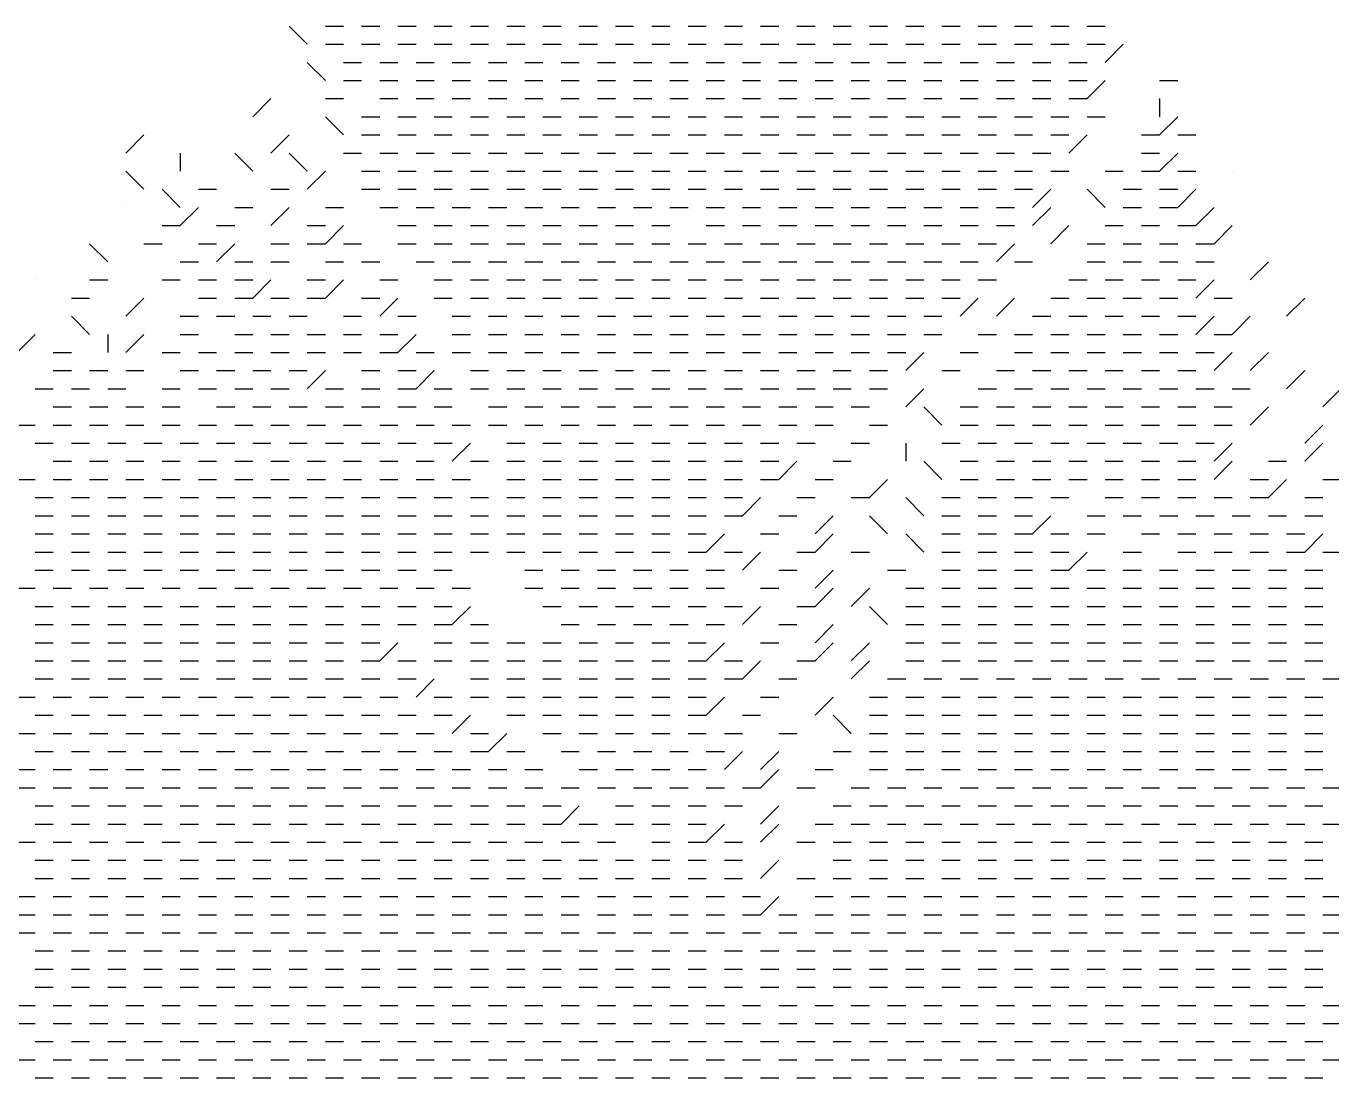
# Model space of a CAD drawing. Header units: metres. Extents: x 66 to 1116, y 3 to 705.
# Drawn here: x 286.5 to 502.5, y 180 to 354 of the extents above; entities that cross this region are included whole.
import ezdxf

# ---------------------------------------------------------------- set-up
doc = ezdxf.new("R2010")
doc.units = ezdxf.units.M

msp = doc.modelspace()

# ---------------------------------------------------------------- linework, layer by layer
at = {"color": 7}
for p, q in [((330, 354), (333, 351)), ((336, 354), (339, 354)), ((342, 354), (345, 354)), ((348, 354), (351, 354)), ((354, 354), (357, 354)), ((360, 354), (363, 354)), ((366, 354), (369, 354)), ((372, 354), (375, 354)), ((378, 354), (381, 354)), ((384, 354), (387, 354)), ((390, 354), (393, 354)), ((396, 354), (399, 354)), ((402, 354), (405, 354)), ((408, 354), (411, 354)), ((414, 354), (417, 354)), ((420, 354), (423, 354)), ((426, 354), (429, 354)), ((432, 354), (435, 354)), ((438, 354), (441, 354)), ((444, 354), (447, 354)), ((450, 354), (453, 354)), ((456, 354), (459, 354)), ((462, 354), (465, 354)), ((336, 351), (339, 351)), ((342, 351), (345, 351)), ((348, 351), (351, 351)), ((354, 351), (357, 351)), ((360, 351), (363, 351)), ((366, 351), (369, 351)), ((372, 351), (375, 351)), ((378, 351), (381, 351)), ((384, 351), (387, 351)), ((390, 351), (393, 351)), ((396, 351), (399, 351)), ((402, 351), (405, 351)), ((408, 351), (411, 351)), ((414, 351), (417, 351)), ((420, 351), (423, 351)), ((426, 351), (429, 351)), ((432, 351), (435, 351)), ((438, 351), (441, 351)), ((444, 351), (447, 351)), ((450, 351), (453, 351)), ((456, 351), (459, 351)), ((462, 351), (465, 351)), ((468, 351), (465, 348)), ((333, 348), (336, 345)), ((339, 348), (342, 348)), ((345, 348), (348, 348)), ((351, 348), (354, 348)), ((357, 348), (360, 348)), ((363, 348), (366, 348)), ((369, 348), (372, 348)), ((375, 348), (378, 348)), ((381, 348), (384, 348)), ((387, 348), (390, 348)), ((393, 348), (396, 348)), ((399, 348), (402, 348)), ((405, 348), (408, 348)), ((411, 348), (414, 348)), ((417, 348), (420, 348)), ((423, 348), (426, 348)), ((429, 348), (432, 348)), ((435, 348), (438, 348)), ((441, 348), (444, 348)), ((447, 348), (450, 348)), ((453, 348), (456, 348)), ((459, 348), (462, 348)), ((339, 345), (342, 345)), ((345, 345), (348, 345)), ((351, 345), (354, 345)), ((357, 345), (360, 345)), ((363, 345), (366, 345)), ((369, 345), (372, 345)), ((375, 345), (378, 345)), ((381, 345), (384, 345)), ((387, 345), (390, 345)), ((393, 345), (396, 345)), ((399, 345), (402, 345)), ((405, 345), (408, 345)), ((411, 345), (414, 345)), ((417, 345), (420, 345)), ((423, 345), (426, 345)), ((429, 345), (432, 345)), ((435, 345), (438, 345)), ((441, 345), (444, 345)), ((447, 345), (450, 345)), ((453, 345), (456, 345)), ((459, 345), (462, 345)), ((465, 345), (462, 342)), ((474, 345), (477, 345)), ((327, 342), (324, 339)), ((336, 342), (339, 342)), ((345, 342), (348, 342)), ((351, 342), (354, 342)), ((357, 342), (360, 342)), ((363, 342), (366, 342)), ((369, 342), (372, 342)), ((375, 342), (378, 342)), ((381, 342), (384, 342)), ((387, 342), (390, 342)), ((393, 342), (396, 342)), ((399, 342), (402, 342)), ((405, 342), (408, 342)), ((411, 342), (414, 342)), ((417, 342), (420, 342)), ((423, 342), (426, 342)), ((429, 342), (432, 342)), ((435, 342), (438, 342)), ((441, 342), (444, 342)), ((447, 342), (450, 342)), ((453, 342), (456, 342)), ((459, 342), (462, 342)), ((474, 342), (474, 339)), ((336, 339), (339, 336)), ((342, 339), (345, 339)), ((348, 339), (351, 339)), ((354, 339), (357, 339)), ((360, 339), (363, 339)), ((366, 339), (369, 339)), ((372, 339), (375, 339)), ((378, 339), (381, 339)), ((384, 339), (387, 339)), ((390, 339), (393, 339)), ((396, 339), (399, 339)), ((402, 339), (405, 339)), ((408, 339), (411, 339)), ((414, 339), (417, 339)), ((420, 339), (423, 339)), ((426, 339), (429, 339)), ((432, 339), (435, 339)), ((438, 339), (441, 339)), ((444, 339), (447, 339)), ((450, 339), (453, 339)), ((456, 339), (459, 339)), ((462, 339), (465, 339)), ((477, 339), (474, 336)), ((306, 336), (303, 333)), ((330, 336), (327, 333)), ((342, 336), (345, 336)), ((348, 336), (351, 336)), ((354, 336), (357, 336)), ((360, 336), (363, 336)), ((366, 336), (369, 336)), ((372, 336), (375, 336)), ((378, 336), (381, 336)), ((384, 336), (387, 336)), ((390, 336), (393, 336)), ((396, 336), (399, 336)), ((402, 336), (405, 336)), ((408, 336), (411, 336)), ((414, 336), (417, 336)), ((420, 336), (423, 336)), ((426, 336), (429, 336)), ((432, 336), (435, 336)), ((438, 336), (441, 336)), ((444, 336), (447, 336)), ((450, 336), (453, 336)), ((456, 336), (459, 336)), ((462, 336), (459, 333)), ((471, 336), (474, 336)), ((477, 336), (480, 336)), ((312, 333), (312, 330)), ((321, 333), (324, 330)), ((330, 333), (333, 330)), ((339, 333), (342, 333)), ((345, 333), (348, 333)), ((351, 333), (354, 333)), ((357, 333), (360, 333)), ((363, 333), (366, 333)), ((369, 333), (372, 333)), ((375, 333), (378, 333)), ((381, 333), (384, 333)), ((387, 333), (390, 333)), ((393, 333), (396, 333)), ((399, 333), (402, 333)), ((405, 333), (408, 333)), ((411, 333), (414, 333)), ((417, 333), (420, 333)), ((423, 333), (426, 333)), ((429, 333), (432, 333)), ((435, 333), (438, 333)), ((441, 333), (444, 333)), ((447, 333), (450, 333)), ((453, 333), (456, 333)), ((471, 333), (474, 333)), ((477, 333), (474, 330)), ((303, 330), (306, 327)), ((336, 330), (333, 327)), ((342, 330), (345, 330)), ((348, 330), (351, 330)), ((354, 330), (357, 330)), ((360, 330), (363, 330)), ((366, 330), (369, 330)), ((372, 330), (375, 330)), ((378, 330), (381, 330)), ((384, 330), (387, 330)), ((390, 330), (393, 330)), ((396, 330), (399, 330)), ((402, 330), (405, 330)), ((408, 330), (411, 330)), ((414, 330), (417, 330)), ((420, 330), (423, 330)), ((426, 330), (429, 330)), ((432, 330), (435, 330)), ((438, 330), (441, 330)), ((444, 330), (447, 330)), ((450, 330), (453, 330)), ((456, 330), (459, 330)), ((465, 330), (468, 330)), ((471, 330), (474, 330)), ((477, 330), (480, 330)), ((486, 330), (486, 330)), ((309, 327), (312, 324)), ((315, 327), (318, 327)), ((327, 327), (330, 327)), ((342, 327), (345, 327)), ((348, 327), (351, 327)), ((354, 327), (357, 327)), ((360, 327), (363, 327)), ((366, 327), (369, 327)), ((372, 327), (375, 327)), ((378, 327), (381, 327)), ((384, 327), (387, 327)), ((390, 327), (393, 327)), ((396, 327), (399, 327)), ((402, 327), (405, 327)), ((408, 327), (411, 327)), ((414, 327), (417, 327)), ((420, 327), (423, 327)), ((426, 327), (429, 327)), ((432, 327), (435, 327)), ((438, 327), (441, 327)), ((444, 327), (447, 327)), ((450, 327), (453, 327)), ((456, 327), (453, 324)), ((462, 327), (465, 324)), ((468, 327), (471, 327)), ((474, 327), (477, 327)), ((480, 327), (477, 324)), ((303, 324), (303, 324)), ((315, 324), (312, 321)), ((321, 324), (324, 324)), ((330, 324), (327, 321)), ((336, 324), (339, 324)), ((345, 324), (348, 324)), ((351, 324), (354, 324)), ((357, 324), (360, 324)), ((363, 324), (366, 324)), ((369, 324), (372, 324)), ((375, 324), (378, 324)), ((381, 324), (384, 324)), ((387, 324), (390, 324)), ((393, 324), (396, 324)), ((399, 324), (402, 324)), ((405, 324), (408, 324)), ((411, 324), (414, 324)), ((417, 324), (420, 324)), ((423, 324), (426, 324)), ((429, 324), (432, 324)), ((435, 324), (438, 324)), ((441, 324), (444, 324)), ((447, 324), (450, 324)), ((456, 324), (453, 321)), ((468, 324), (471, 324)), ((474, 324), (477, 324)), ((483, 324), (480, 321)), ((309, 321), (312, 321)), ((318, 321), (321, 321)), ((333, 321), (336, 321)), ((339, 321), (336, 318)), ((348, 321), (351, 321)), ((354, 321), (357, 321)), ((360, 321), (363, 321)), ((366, 321), (369, 321)), ((372, 321), (375, 321)), ((378, 321), (381, 321)), ((384, 321), (387, 321)), ((390, 321), (393, 321)), ((399, 321), (402, 321)), ((405, 321), (408, 321)), ((411, 321), (414, 321)), ((417, 321), (420, 321)), ((423, 321), (426, 321)), ((429, 321), (432, 321)), ((435, 321), (438, 321)), ((441, 321), (444, 321)), ((447, 321), (450, 321)), ((459, 321), (456, 318)), ((465, 321), (468, 321)), ((471, 321), (474, 321)), ((477, 321), (480, 321)), ((486, 321), (483, 318)), ((297, 318), (300, 315)), ((306, 318), (309, 318)), ((315, 318), (318, 318)), ((321, 318), (318, 315)), ((327, 318), (330, 318)), ((333, 318), (336, 318)), ((339, 318), (342, 318)), ((348, 318), (351, 318)), ((354, 318), (357, 318)), ((360, 318), (363, 318)), ((366, 318), (369, 318)), ((372, 318), (375, 318)), ((378, 318), (381, 318)), ((384, 318), (387, 318)), ((390, 318), (393, 318)), ((396, 318), (399, 318)), ((402, 318), (405, 318)), ((408, 318), (411, 318)), ((414, 318), (417, 318)), ((420, 318), (423, 318)), ((426, 318), (429, 318)), ((432, 318), (435, 318)), ((438, 318), (441, 318)), ((444, 318), (447, 318)), ((450, 318), (447, 315)), ((462, 318), (465, 318)), ((468, 318), (471, 318)), ((474, 318), (477, 318)), ((480, 318), (483, 318)), ((312, 315), (315, 315)), ((321, 315), (324, 315)), ((327, 315), (330, 315)), ((336, 315), (339, 315)), ((342, 315), (345, 315)), ((351, 315), (354, 315)), ((357, 315), (360, 315)), ((363, 315), (366, 315)), ((369, 315), (372, 315)), ((375, 315), (378, 315)), ((381, 315), (384, 315)), ((387, 315), (390, 315)), ((393, 315), (396, 315)), ((399, 315), (402, 315)), ((405, 315), (408, 315)), ((411, 315), (414, 315)), ((417, 315), (420, 315)), ((423, 315), (426, 315)), ((429, 315), (432, 315)), ((435, 315), (438, 315)), ((441, 315), (444, 315)), ((450, 315), (453, 315)), ((462, 315), (465, 315)), ((468, 315), (471, 315)), ((474, 315), (477, 315)), ((480, 315), (483, 315)), ((492, 315), (489, 312)), ((288, 312), (288, 312)), ((297, 312), (300, 312)), ((309, 312), (312, 312)), ((315, 312), (318, 312)), ((321, 312), (324, 312)), ((327, 312), (324, 309)), ((333, 312), (336, 312)), ((339, 312), (336, 309)), ((345, 312), (348, 312)), ((354, 312), (357, 312)), ((360, 312), (363, 312)), ((366, 312), (369, 312)), ((372, 312), (375, 312)), ((378, 312), (381, 312)), ((384, 312), (387, 312)), ((390, 312), (393, 312)), ((396, 312), (399, 312)), ((402, 312), (405, 312)), ((408, 312), (411, 312)), ((414, 312), (417, 312)), ((420, 312), (423, 312)), ((426, 312), (429, 312)), ((432, 312), (435, 312)), ((438, 312), (441, 312)), ((444, 312), (447, 312)), ((459, 312), (462, 312)), ((465, 312), (468, 312)), ((471, 312), (474, 312)), ((477, 312), (480, 312)), ((483, 312), (480, 309)), ((294, 309), (297, 309)), ((306, 309), (303, 306)), ((315, 309), (318, 309)), ((321, 309), (324, 309)), ((327, 309), (330, 309)), ((333, 309), (336, 309)), ((342, 309), (345, 309)), ((348, 309), (345, 306)), ((354, 309), (357, 309)), ((360, 309), (363, 309)), ((366, 309), (369, 309)), ((372, 309), (375, 309)), ((378, 309), (381, 309)), ((384, 309), (387, 309)), ((390, 309), (393, 309)), ((396, 309), (399, 309)), ((402, 309), (405, 309)), ((408, 309), (411, 309)), ((414, 309), (417, 309)), ((420, 309), (423, 309)), ((426, 309), (429, 309)), ((432, 309), (435, 309)), ((438, 309), (441, 309)), ((444, 309), (441, 306)), ((450, 309), (447, 306)), ((456, 309), (459, 309)), ((462, 309), (465, 309)), ((468, 309), (471, 309)), ((474, 309), (477, 309)), ((483, 309), (486, 309)), ((498, 309), (495, 306)), ((294, 306), (297, 303)), ((312, 306), (315, 306)), ((318, 306), (321, 306)), ((324, 306), (327, 306)), ((330, 306), (333, 306)), ((339, 306), (342, 306)), ((348, 306), (351, 306)), ((357, 306), (360, 306)), ((363, 306), (366, 306)), ((369, 306), (372, 306)), ((375, 306), (378, 306)), ((381, 306), (384, 306)), ((387, 306), (390, 306)), ((393, 306), (396, 306)), ((399, 306), (402, 306)), ((405, 306), (408, 306)), ((411, 306), (414, 306)), ((417, 306), (420, 306)), ((423, 306), (426, 306)), ((429, 306), (432, 306)), ((435, 306), (438, 306)), ((453, 306), (456, 306)), ((459, 306), (462, 306)), ((465, 306), (468, 306)), ((471, 306), (474, 306)), ((477, 306), (480, 306)), ((483, 306), (480, 303)), ((489, 306), (486, 303)), ((288, 303), (285, 300)), ((300, 303), (300, 300)), ((306, 303), (303, 300)), ((312, 303), (315, 303)), ((321, 303), (324, 303)), ((327, 303), (330, 303)), ((333, 303), (336, 303)), ((339, 303), (342, 303)), ((345, 303), (348, 303)), ((351, 303), (348, 300)), ((357, 303), (360, 303)), ((363, 303), (366, 303)), ((369, 303), (372, 303)), ((375, 303), (378, 303)), ((381, 303), (384, 303)), ((387, 303), (390, 303)), ((393, 303), (396, 303)), ((399, 303), (402, 303)), ((405, 303), (408, 303)), ((411, 303), (414, 303)), ((417, 303), (420, 303)), ((423, 303), (426, 303)), ((429, 303), (432, 303)), ((435, 303), (438, 303)), ((444, 303), (447, 303)), ((450, 303), (453, 303)), ((456, 303), (459, 303)), ((462, 303), (465, 303)), ((468, 303), (471, 303)), ((474, 303), (477, 303)), ((483, 303), (486, 303)), ((291, 300), (294, 300)), ((309, 300), (312, 300)), ((315, 300), (318, 300)), ((321, 300), (324, 300)), ((327, 300), (330, 300)), ((333, 300), (336, 300)), ((339, 300), (342, 300)), ((345, 300), (348, 300)), ((351, 300), (354, 300)), ((357, 300), (360, 300)), ((363, 300), (366, 300)), ((369, 300), (372, 300)), ((375, 300), (378, 300)), ((381, 300), (384, 300)), ((387, 300), (390, 300)), ((393, 300), (396, 300)), ((399, 300), (402, 300)), ((405, 300), (408, 300)), ((411, 300), (414, 300)), ((417, 300), (420, 300)), ((423, 300), (426, 300)), ((429, 300), (432, 300)), ((435, 300), (432, 297)), ((441, 300), (444, 300)), ((450, 300), (453, 300)), ((456, 300), (459, 300)), ((462, 300), (465, 300)), ((468, 300), (471, 300)), ((474, 300), (477, 300)), ((480, 300), (483, 300)), ((486, 300), (483, 297)), ((492, 300), (489, 297)), ((291, 297), (294, 297)), ((297, 297), (300, 297)), ((303, 297), (306, 297)), ((312, 297), (315, 297)), ((318, 297), (321, 297)), ((324, 297), (327, 297)), ((330, 297), (333, 297)), ((336, 297), (333, 294)), ((342, 297), (345, 297)), ((348, 297), (351, 297)), ((354, 297), (351, 294)), ((360, 297), (363, 297)), ((366, 297), (369, 297)), ((372, 297), (375, 297)), ((378, 297), (381, 297)), ((384, 297), (387, 297)), ((390, 297), (393, 297)), ((396, 297), (399, 297)), ((402, 297), (405, 297)), ((408, 297), (411, 297)), ((414, 297), (417, 297)), ((420, 297), (423, 297)), ((426, 297), (429, 297)), ((438, 297), (441, 297)), ((447, 297), (450, 297)), ((453, 297), (456, 297)), ((459, 297), (462, 297)), ((465, 297), (468, 297)), ((471, 297), (474, 297)), ((477, 297), (480, 297)), ((498, 297), (495, 294)), ((288, 294), (291, 294)), ((294, 294), (297, 294)), ((300, 294), (303, 294)), ((309, 294), (312, 294)), ((315, 294), (318, 294)), ((321, 294), (324, 294)), ((327, 294), (330, 294)), ((336, 294), (339, 294)), ((342, 294), (345, 294)), ((348, 294), (351, 294)), ((354, 294), (357, 294)), ((360, 294), (363, 294)), ((366, 294), (369, 294)), ((372, 294), (375, 294)), ((378, 294), (381, 294)), ((384, 294), (387, 294)), ((390, 294), (393, 294)), ((396, 294), (399, 294)), ((402, 294), (405, 294)), ((408, 294), (411, 294)), ((414, 294), (417, 294)), ((420, 294), (423, 294)), ((426, 294), (429, 294)), ((435, 294), (432, 291)), ((444, 294), (447, 294)), ((450, 294), (453, 294)), ((456, 294), (459, 294)), ((462, 294), (465, 294)), ((468, 294), (471, 294)), ((474, 294), (477, 294)), ((480, 294), (483, 294)), ((486, 294), (489, 294)), ((504, 294), (501, 291)), ((291, 291), (294, 291)), ((297, 291), (300, 291)), ((303, 291), (306, 291)), ((309, 291), (312, 291)), ((318, 291), (321, 291)), ((324, 291), (327, 291)), ((330, 291), (333, 291)), ((336, 291), (339, 291)), ((342, 291), (345, 291)), ((348, 291), (351, 291)), ((354, 291), (357, 291)), ((363, 291), (366, 291)), ((369, 291), (372, 291)), ((375, 291), (378, 291)), ((381, 291), (384, 291)), ((387, 291), (390, 291)), ((393, 291), (396, 291)), ((399, 291), (402, 291)), ((405, 291), (408, 291)), ((411, 291), (414, 291)), ((417, 291), (420, 291)), ((423, 291), (426, 291)), ((435, 291), (438, 288)), ((441, 291), (444, 291)), ((447, 291), (450, 291)), ((453, 291), (456, 291)), ((459, 291), (462, 291)), ((465, 291), (468, 291)), ((471, 291), (474, 291)), ((477, 291), (480, 291)), ((483, 291), (486, 291)), ((492, 291), (489, 288)), ((285, 288), (288, 288)), ((291, 288), (294, 288)), ((297, 288), (300, 288)), ((303, 288), (306, 288)), ((309, 288), (312, 288)), ((315, 288), (318, 288)), ((321, 288), (324, 288)), ((327, 288), (330, 288)), ((333, 288), (336, 288)), ((339, 288), (342, 288)), ((345, 288), (348, 288)), ((351, 288), (354, 288)), ((357, 288), (360, 288)), ((363, 288), (366, 288)), ((369, 288), (372, 288)), ((375, 288), (378, 288)), ((381, 288), (384, 288)), ((387, 288), (390, 288)), ((393, 288), (396, 288)), ((399, 288), (402, 288)), ((405, 288), (408, 288)), ((411, 288), (414, 288)), ((417, 288), (420, 288)), ((426, 288), (429, 288)), ((441, 288), (444, 288)), ((447, 288), (450, 288)), ((453, 288), (456, 288)), ((459, 288), (462, 288)), ((465, 288), (468, 288)), ((471, 288), (474, 288)), ((477, 288), (480, 288)), ((483, 288), (486, 288)), ((501, 288), (498, 285)), ((288, 285), (291, 285)), ((294, 285), (297, 285)), ((300, 285), (303, 285)), ((306, 285), (309, 285)), ((312, 285), (315, 285)), ((318, 285), (321, 285)), ((324, 285), (327, 285)), ((330, 285), (333, 285)), ((336, 285), (339, 285)), ((342, 285), (345, 285)), ((348, 285), (351, 285)), ((354, 285), (357, 285)), ((360, 285), (357, 282)), ((366, 285), (369, 285)), ((372, 285), (375, 285)), ((378, 285), (381, 285)), ((384, 285), (387, 285)), ((390, 285), (393, 285)), ((396, 285), (399, 285)), ((402, 285), (405, 285)), ((408, 285), (411, 285)), ((414, 285), (417, 285)), ((423, 285), (426, 285)), ((432, 285), (432, 282)), ((438, 285), (441, 285)), ((444, 285), (447, 285)), ((450, 285), (453, 285)), ((456, 285), (459, 285)), ((462, 285), (465, 285)), ((468, 285), (471, 285)), ((474, 285), (477, 285)), ((480, 285), (483, 285)), ((486, 285), (483, 282)), ((501, 285), (498, 282)), ((291, 282), (294, 282)), ((297, 282), (300, 282)), ((303, 282), (306, 282)), ((309, 282), (312, 282)), ((315, 282), (318, 282)), ((321, 282), (324, 282)), ((327, 282), (330, 282)), ((333, 282), (336, 282)), ((339, 282), (342, 282)), ((345, 282), (348, 282)), ((351, 282), (354, 282)), ((360, 282), (363, 282)), ((366, 282), (369, 282)), ((372, 282), (375, 282)), ((378, 282), (381, 282)), ((384, 282), (387, 282)), ((390, 282), (393, 282)), ((396, 282), (399, 282)), ((402, 282), (405, 282)), ((408, 282), (411, 282)), ((414, 282), (411, 279)), ((420, 282), (423, 282)), ((435, 282), (438, 279)), ((441, 282), (444, 282)), ((447, 282), (450, 282)), ((453, 282), (456, 282)), ((459, 282), (462, 282)), ((465, 282), (468, 282)), ((471, 282), (474, 282)), ((477, 282), (480, 282)), ((486, 282), (483, 279)), ((492, 282), (495, 282)), ((285, 279), (288, 279)), ((291, 279), (294, 279)), ((297, 279), (300, 279)), ((303, 279), (306, 279)), ((309, 279), (312, 279)), ((315, 279), (318, 279)), ((321, 279), (324, 279)), ((327, 279), (330, 279)), ((333, 279), (336, 279)), ((339, 279), (342, 279)), ((345, 279), (348, 279)), ((351, 279), (354, 279)), ((357, 279), (360, 279)), ((366, 279), (369, 279)), ((372, 279), (375, 279)), ((378, 279), (381, 279)), ((384, 279), (387, 279)), ((390, 279), (393, 279)), ((396, 279), (399, 279)), ((402, 279), (405, 279)), ((408, 279), (411, 279)), ((417, 279), (420, 279)), ((429, 279), (426, 276)), ((441, 279), (444, 279)), ((447, 279), (450, 279)), ((453, 279), (456, 279)), ((459, 279), (462, 279)), ((465, 279), (468, 279)), ((471, 279), (474, 279)), ((477, 279), (480, 279)), ((489, 279), (492, 279)), ((495, 279), (492, 276)), ((501, 279), (504, 279)), ((288, 276), (291, 276)), ((294, 276), (297, 276)), ((300, 276), (303, 276)), ((306, 276), (309, 276)), ((312, 276), (315, 276)), ((318, 276), (321, 276)), ((324, 276), (327, 276)), ((330, 276), (333, 276)), ((336, 276), (339, 276)), ((342, 276), (345, 276)), ((348, 276), (351, 276)), ((354, 276), (357, 276)), ((360, 276), (363, 276)), ((366, 276), (369, 276)), ((372, 276), (375, 276)), ((378, 276), (381, 276)), ((384, 276), (387, 276)), ((390, 276), (393, 276)), ((396, 276), (399, 276)), ((402, 276), (405, 276)), ((408, 276), (405, 273)), ((414, 276), (417, 276)), ((423, 276), (426, 276)), ((432, 276), (435, 273)), ((438, 276), (441, 276)), ((444, 276), (447, 276)), ((450, 276), (453, 276)), ((456, 276), (459, 276)), ((465, 276), (468, 276)), ((471, 276), (474, 276)), ((477, 276), (480, 276)), ((483, 276), (486, 276)), ((489, 276), (492, 276)), ((498, 276), (501, 276)), ((288, 273), (291, 273)), ((294, 273), (297, 273)), ((300, 273), (303, 273)), ((306, 273), (309, 273)), ((312, 273), (315, 273)), ((318, 273), (321, 273)), ((324, 273), (327, 273)), ((330, 273), (333, 273)), ((336, 273), (339, 273)), ((342, 273), (345, 273)), ((348, 273), (351, 273)), ((354, 273), (357, 273)), ((360, 273), (363, 273)), ((366, 273), (369, 273)), ((372, 273), (375, 273)), ((378, 273), (381, 273)), ((384, 273), (387, 273)), ((390, 273), (393, 273)), ((396, 273), (399, 273)), ((402, 273), (405, 273)), ((411, 273), (414, 273)), ((420, 273), (417, 270)), ((426, 273), (429, 270)), ((438, 273), (441, 273)), ((444, 273), (447, 273)), ((450, 273), (453, 273)), ((456, 273), (453, 270)), ((462, 273), (465, 273)), ((468, 273), (471, 273)), ((474, 273), (477, 273)), ((480, 273), (483, 273)), ((486, 273), (489, 273)), ((492, 273), (495, 273)), ((498, 273), (501, 273)), ((288, 270), (291, 270)), ((294, 270), (297, 270)), ((300, 270), (303, 270)), ((306, 270), (309, 270)), ((312, 270), (315, 270)), ((318, 270), (321, 270)), ((324, 270), (327, 270)), ((330, 270), (333, 270)), ((336, 270), (339, 270)), ((342, 270), (345, 270)), ((348, 270), (351, 270)), ((354, 270), (357, 270)), ((360, 270), (363, 270)), ((366, 270), (369, 270)), ((372, 270), (375, 270)), ((378, 270), (381, 270)), ((384, 270), (387, 270)), ((390, 270), (393, 270)), ((396, 270), (399, 270)), ((402, 270), (399, 267)), ((408, 270), (411, 270)), ((420, 270), (417, 267)), ((432, 270), (435, 267)), ((438, 270), (441, 270)), ((444, 270), (447, 270)), ((450, 270), (453, 270)), ((456, 270), (459, 270)), ((462, 270), (465, 270)), ((471, 270), (474, 270)), ((477, 270), (480, 270)), ((483, 270), (486, 270)), ((489, 270), (492, 270)), ((495, 270), (498, 270)), ((501, 270), (498, 267)), ((288, 267), (291, 267)), ((294, 267), (297, 267)), ((300, 267), (303, 267)), ((306, 267), (309, 267)), ((312, 267), (315, 267)), ((318, 267), (321, 267)), ((324, 267), (327, 267)), ((330, 267), (333, 267)), ((336, 267), (339, 267)), ((342, 267), (345, 267)), ((348, 267), (351, 267)), ((354, 267), (357, 267)), ((360, 267), (363, 267)), ((366, 267), (369, 267)), ((372, 267), (375, 267)), ((378, 267), (381, 267)), ((384, 267), (387, 267)), ((390, 267), (393, 267)), ((396, 267), (399, 267)), ((402, 267), (405, 267)), ((408, 267), (405, 264)), ((414, 267), (417, 267)), ((423, 267), (426, 267)), ((438, 267), (441, 267)), ((444, 267), (447, 267)), ((450, 267), (453, 267)), ((456, 267), (459, 267)), ((462, 267), (459, 264)), ((468, 267), (471, 267)), ((477, 267), (480, 267)), ((483, 267), (486, 267)), ((489, 267), (492, 267)), ((495, 267), (498, 267)), ((501, 267), (504, 267)), ((288, 264), (291, 264)), ((294, 264), (297, 264)), ((300, 264), (303, 264)), ((306, 264), (309, 264)), ((312, 264), (315, 264)), ((318, 264), (321, 264)), ((324, 264), (327, 264)), ((330, 264), (333, 264)), ((336, 264), (339, 264)), ((342, 264), (345, 264)), ((348, 264), (351, 264)), ((354, 264), (357, 264)), ((369, 264), (372, 264)), ((375, 264), (378, 264)), ((381, 264), (384, 264)), ((387, 264), (390, 264)), ((393, 264), (396, 264)), ((399, 264), (402, 264)), ((411, 264), (414, 264)), ((420, 264), (417, 261)), ((429, 264), (432, 264)), ((438, 264), (441, 264)), ((444, 264), (447, 264)), ((450, 264), (453, 264)), ((456, 264), (459, 264)), ((462, 264), (465, 264)), ((468, 264), (471, 264)), ((474, 264), (477, 264)), ((480, 264), (483, 264)), ((486, 264), (489, 264)), ((492, 264), (495, 264)), ((498, 264), (501, 264)), ((285, 261), (288, 261)), ((291, 261), (294, 261)), ((297, 261), (300, 261)), ((303, 261), (306, 261)), ((309, 261), (312, 261)), ((315, 261), (318, 261)), ((321, 261), (324, 261)), ((327, 261), (330, 261)), ((333, 261), (336, 261)), ((339, 261), (342, 261)), ((345, 261), (348, 261)), ((351, 261), (354, 261)), ((357, 261), (360, 261)), ((369, 261), (372, 261)), ((375, 261), (378, 261)), ((381, 261), (384, 261)), ((387, 261), (390, 261)), ((393, 261), (396, 261)), ((399, 261), (402, 261)), ((408, 261), (411, 261)), ((420, 261), (417, 258)), ((426, 261), (423, 258)), ((432, 261), (435, 261)), ((438, 261), (441, 261)), ((444, 261), (447, 261)), ((450, 261), (453, 261)), ((456, 261), (459, 261)), ((462, 261), (465, 261)), ((468, 261), (471, 261)), ((474, 261), (477, 261)), ((480, 261), (483, 261)), ((486, 261), (489, 261)), ((492, 261), (495, 261)), ((498, 261), (501, 261)), ((288, 258), (291, 258)), ((294, 258), (297, 258)), ((300, 258), (303, 258)), ((306, 258), (309, 258)), ((312, 258), (315, 258)), ((318, 258), (321, 258)), ((324, 258), (327, 258)), ((330, 258), (333, 258)), ((336, 258), (339, 258)), ((342, 258), (345, 258)), ((348, 258), (351, 258)), ((354, 258), (357, 258)), ((360, 258), (357, 255)), ((372, 258), (375, 258)), ((378, 258), (381, 258)), ((384, 258), (387, 258)), ((390, 258), (393, 258)), ((396, 258), (399, 258)), ((402, 258), (405, 258)), ((408, 258), (405, 255)), ((414, 258), (417, 258)), ((426, 258), (429, 255)), ((432, 258), (435, 258)), ((438, 258), (441, 258)), ((444, 258), (447, 258)), ((450, 258), (453, 258)), ((456, 258), (459, 258)), ((462, 258), (465, 258)), ((468, 258), (471, 258)), ((474, 258), (477, 258)), ((480, 258), (483, 258)), ((486, 258), (489, 258)), ((492, 258), (495, 258)), ((498, 258), (501, 258)), ((288, 255), (291, 255)), ((294, 255), (297, 255)), ((300, 255), (303, 255)), ((306, 255), (309, 255)), ((312, 255), (315, 255)), ((318, 255), (321, 255)), ((324, 255), (327, 255)), ((330, 255), (333, 255)), ((336, 255), (339, 255)), ((342, 255), (345, 255)), ((348, 255), (351, 255)), ((354, 255), (357, 255)), ((360, 255), (363, 255)), ((375, 255), (378, 255)), ((381, 255), (384, 255)), ((387, 255), (390, 255)), ((393, 255), (396, 255)), ((399, 255), (402, 255)), ((411, 255), (414, 255)), ((420, 255), (417, 252)), ((432, 255), (435, 255)), ((438, 255), (441, 255)), ((444, 255), (447, 255)), ((450, 255), (453, 255)), ((456, 255), (459, 255)), ((462, 255), (465, 255)), ((468, 255), (471, 255)), ((474, 255), (477, 255)), ((480, 255), (483, 255)), ((486, 255), (489, 255)), ((492, 255), (495, 255)), ((498, 255), (501, 255)), ((288, 252), (291, 252)), ((294, 252), (297, 252)), ((300, 252), (303, 252)), ((306, 252), (309, 252)), ((312, 252), (315, 252)), ((318, 252), (321, 252)), ((324, 252), (327, 252)), ((330, 252), (333, 252)), ((336, 252), (339, 252)), ((342, 252), (345, 252)), ((348, 252), (345, 249)), ((354, 252), (357, 252)), ((360, 252), (363, 252)), ((366, 252), (369, 252)), ((372, 252), (375, 252)), ((378, 252), (381, 252)), ((384, 252), (387, 252)), ((390, 252), (393, 252)), ((396, 252), (399, 252)), ((402, 252), (399, 249)), ((408, 252), (411, 252)), ((420, 252), (417, 249)), ((426, 252), (423, 249)), ((432, 252), (435, 252)), ((438, 252), (441, 252)), ((444, 252), (447, 252)), ((450, 252), (453, 252)), ((456, 252), (459, 252)), ((462, 252), (465, 252)), ((468, 252), (471, 252)), ((474, 252), (477, 252)), ((480, 252), (483, 252)), ((486, 252), (489, 252)), ((492, 252), (495, 252)), ((498, 252), (501, 252)), ((288, 249), (291, 249)), ((294, 249), (297, 249)), ((300, 249), (303, 249)), ((306, 249), (309, 249)), ((312, 249), (315, 249)), ((318, 249), (321, 249)), ((324, 249), (327, 249)), ((330, 249), (333, 249)), ((336, 249), (339, 249)), ((342, 249), (345, 249)), ((348, 249), (351, 249)), ((354, 249), (357, 249)), ((360, 249), (363, 249)), ((366, 249), (369, 249)), ((372, 249), (375, 249)), ((378, 249), (381, 249)), ((384, 249), (387, 249)), ((390, 249), (393, 249)), ((396, 249), (399, 249)), ((402, 249), (405, 249)), ((408, 249), (405, 246)), ((414, 249), (417, 249)), ((426, 249), (423, 246)), ((432, 249), (435, 249)), ((438, 249), (441, 249)), ((444, 249), (447, 249)), ((450, 249), (453, 249)), ((456, 249), (459, 249)), ((462, 249), (465, 249)), ((468, 249), (471, 249)), ((474, 249), (477, 249)), ((480, 249), (483, 249)), ((486, 249), (489, 249)), ((492, 249), (495, 249)), ((498, 249), (501, 249)), ((288, 246), (291, 246)), ((294, 246), (297, 246)), ((300, 246), (303, 246)), ((306, 246), (309, 246)), ((312, 246), (315, 246)), ((318, 246), (321, 246)), ((324, 246), (327, 246)), ((330, 246), (333, 246)), ((336, 246), (339, 246)), ((342, 246), (345, 246)), ((348, 246), (351, 246)), ((354, 246), (351, 243)), ((360, 246), (363, 246)), ((366, 246), (369, 246)), ((372, 246), (375, 246)), ((378, 246), (381, 246)), ((384, 246), (387, 246)), ((390, 246), (393, 246)), ((396, 246), (399, 246)), ((402, 246), (405, 246)), ((411, 246), (414, 246)), ((429, 246), (432, 246)), ((435, 246), (438, 246)), ((441, 246), (444, 246)), ((447, 246), (450, 246)), ((453, 246), (456, 246)), ((459, 246), (462, 246)), ((465, 246), (468, 246)), ((471, 246), (474, 246)), ((477, 246), (480, 246)), ((483, 246), (486, 246)), ((489, 246), (492, 246)), ((495, 246), (498, 246)), ((501, 246), (504, 246)), ((285, 243), (288, 243)), ((291, 243), (294, 243)), ((297, 243), (300, 243)), ((303, 243), (306, 243)), ((309, 243), (312, 243)), ((315, 243), (318, 243)), ((321, 243), (324, 243)), ((327, 243), (330, 243)), ((333, 243), (336, 243)), ((339, 243), (342, 243)), ((345, 243), (348, 243)), ((354, 243), (357, 243)), ((360, 243), (363, 243)), ((366, 243), (369, 243)), ((372, 243), (375, 243)), ((378, 243), (381, 243)), ((384, 243), (387, 243)), ((390, 243), (393, 243)), ((396, 243), (399, 243)), ((402, 243), (399, 240)), ((408, 243), (411, 243)), ((420, 243), (417, 240)), ((426, 243), (429, 243)), ((432, 243), (435, 243)), ((438, 243), (441, 243)), ((444, 243), (447, 243)), ((450, 243), (453, 243)), ((456, 243), (459, 243)), ((462, 243), (465, 243)), ((468, 243), (471, 243)), ((474, 243), (477, 243)), ((480, 243), (483, 243)), ((486, 243), (489, 243)), ((492, 243), (495, 243)), ((498, 243), (501, 243)), ((288, 240), (291, 240)), ((294, 240), (297, 240)), ((300, 240), (303, 240)), ((306, 240), (309, 240)), ((312, 240), (315, 240)), ((318, 240), (321, 240)), ((324, 240), (327, 240)), ((330, 240), (333, 240)), ((336, 240), (339, 240)), ((342, 240), (345, 240)), ((348, 240), (351, 240)), ((354, 240), (357, 240)), ((360, 240), (357, 237)), ((366, 240), (369, 240)), ((372, 240), (375, 240)), ((378, 240), (381, 240)), ((384, 240), (387, 240)), ((390, 240), (393, 240)), ((396, 240), (399, 240)), ((405, 240), (408, 240)), ((420, 240), (423, 237)), ((426, 240), (429, 240)), ((432, 240), (435, 240)), ((438, 240), (441, 240)), ((444, 240), (447, 240)), ((450, 240), (453, 240)), ((456, 240), (459, 240)), ((462, 240), (465, 240)), ((468, 240), (471, 240)), ((474, 240), (477, 240)), ((480, 240), (483, 240)), ((486, 240), (489, 240)), ((492, 240), (495, 240)), ((498, 240), (501, 240)), ((285, 237), (288, 237)), ((291, 237), (294, 237)), ((297, 237), (300, 237)), ((303, 237), (306, 237)), ((309, 237), (312, 237)), ((315, 237), (318, 237)), ((321, 237), (324, 237)), ((327, 237), (330, 237)), ((333, 237), (336, 237)), ((339, 237), (342, 237)), ((345, 237), (348, 237)), ((351, 237), (354, 237)), ((360, 237), (363, 237)), ((366, 237), (363, 234)), ((372, 237), (375, 237)), ((378, 237), (381, 237)), ((384, 237), (387, 237)), ((390, 237), (393, 237)), ((396, 237), (399, 237)), ((402, 237), (405, 237)), ((411, 237), (414, 237)), ((426, 237), (429, 237)), ((432, 237), (435, 237)), ((438, 237), (441, 237)), ((444, 237), (447, 237)), ((450, 237), (453, 237)), ((456, 237), (459, 237)), ((462, 237), (465, 237)), ((468, 237), (471, 237)), ((474, 237), (477, 237)), ((480, 237), (483, 237)), ((486, 237), (489, 237)), ((492, 237), (495, 237)), ((498, 237), (501, 237)), ((288, 234), (291, 234)), ((294, 234), (297, 234)), ((300, 234), (303, 234)), ((306, 234), (309, 234)), ((312, 234), (315, 234)), ((318, 234), (321, 234)), ((324, 234), (327, 234)), ((330, 234), (333, 234)), ((336, 234), (339, 234)), ((342, 234), (345, 234)), ((348, 234), (351, 234)), ((354, 234), (357, 234)), ((360, 234), (363, 234)), ((366, 234), (369, 234)), ((375, 234), (378, 234)), ((381, 234), (384, 234)), ((387, 234), (390, 234)), ((393, 234), (396, 234)), ((399, 234), (402, 234)), ((405, 234), (402, 231)), ((411, 234), (408, 231)), ((420, 234), (423, 234)), ((426, 234), (429, 234)), ((432, 234), (435, 234)), ((438, 234), (441, 234)), ((444, 234), (447, 234)), ((450, 234), (453, 234)), ((456, 234), (459, 234)), ((462, 234), (465, 234)), ((468, 234), (471, 234)), ((474, 234), (477, 234)), ((480, 234), (483, 234)), ((486, 234), (489, 234)), ((492, 234), (495, 234)), ((498, 234), (501, 234)), ((285, 231), (288, 231)), ((291, 231), (294, 231)), ((297, 231), (300, 231)), ((303, 231), (306, 231)), ((309, 231), (312, 231)), ((315, 231), (318, 231)), ((321, 231), (324, 231)), ((327, 231), (330, 231)), ((333, 231), (336, 231)), ((339, 231), (342, 231)), ((345, 231), (348, 231)), ((351, 231), (354, 231)), ((357, 231), (360, 231)), ((363, 231), (366, 231)), ((369, 231), (372, 231)), ((378, 231), (381, 231)), ((384, 231), (387, 231)), ((390, 231), (393, 231)), ((396, 231), (399, 231)), ((411, 231), (408, 228)), ((417, 231), (420, 231)), ((426, 231), (429, 231)), ((432, 231), (435, 231)), ((438, 231), (441, 231)), ((444, 231), (447, 231)), ((450, 231), (453, 231)), ((456, 231), (459, 231)), ((462, 231), (465, 231)), ((468, 231), (471, 231)), ((474, 231), (477, 231)), ((480, 231), (483, 231)), ((486, 231), (489, 231)), ((492, 231), (495, 231)), ((498, 231), (501, 231)), ((285, 228), (288, 228)), ((291, 228), (294, 228)), ((297, 228), (300, 228)), ((303, 228), (306, 228)), ((309, 228), (312, 228)), ((315, 228), (318, 228)), ((321, 228), (324, 228)), ((327, 228), (330, 228)), ((333, 228), (336, 228)), ((339, 228), (342, 228)), ((345, 228), (348, 228)), ((351, 228), (354, 228)), ((357, 228), (360, 228)), ((363, 228), (366, 228)), ((369, 228), (372, 228)), ((375, 228), (378, 228)), ((381, 228), (384, 228)), ((387, 228), (390, 228)), ((393, 228), (396, 228)), ((399, 228), (402, 228)), ((405, 228), (408, 228)), ((414, 228), (417, 228)), ((423, 228), (426, 228)), ((429, 228), (432, 228)), ((435, 228), (438, 228)), ((441, 228), (444, 228)), ((447, 228), (450, 228)), ((453, 228), (456, 228)), ((459, 228), (462, 228)), ((465, 228), (468, 228)), ((471, 228), (474, 228)), ((477, 228), (480, 228)), ((483, 228), (486, 228)), ((489, 228), (492, 228)), ((495, 228), (498, 228)), ((501, 228), (504, 228)), ((288, 225), (291, 225)), ((294, 225), (297, 225)), ((300, 225), (303, 225)), ((306, 225), (309, 225)), ((312, 225), (315, 225)), ((318, 225), (321, 225)), ((324, 225), (327, 225)), ((330, 225), (333, 225)), ((336, 225), (339, 225)), ((342, 225), (345, 225)), ((348, 225), (351, 225)), ((354, 225), (357, 225)), ((360, 225), (363, 225)), ((366, 225), (369, 225)), ((372, 225), (375, 225)), ((378, 225), (375, 222)), ((384, 225), (387, 225)), ((390, 225), (393, 225)), ((396, 225), (399, 225)), ((402, 225), (405, 225)), ((411, 225), (408, 222)), ((420, 225), (423, 225)), ((426, 225), (429, 225)), ((432, 225), (435, 225)), ((438, 225), (441, 225)), ((444, 225), (447, 225)), ((450, 225), (453, 225)), ((456, 225), (459, 225)), ((462, 225), (465, 225)), ((468, 225), (471, 225)), ((474, 225), (477, 225)), ((480, 225), (483, 225)), ((486, 225), (489, 225)), ((492, 225), (495, 225)), ((498, 225), (501, 225)), ((288, 222), (291, 222)), ((294, 222), (297, 222)), ((300, 222), (303, 222)), ((306, 222), (309, 222)), ((312, 222), (315, 222)), ((318, 222), (321, 222)), ((324, 222), (327, 222)), ((330, 222), (333, 222)), ((336, 222), (339, 222)), ((342, 222), (345, 222)), ((348, 222), (351, 222)), ((354, 222), (357, 222)), ((360, 222), (363, 222)), ((366, 222), (369, 222)), ((372, 222), (375, 222)), ((378, 222), (381, 222)), ((384, 222), (387, 222)), ((390, 222), (393, 222)), ((396, 222), (399, 222)), ((402, 222), (399, 219)), ((411, 222), (408, 219)), ((417, 222), (420, 222)), ((423, 222), (426, 222)), ((429, 222), (432, 222)), ((435, 222), (438, 222)), ((441, 222), (444, 222)), ((447, 222), (450, 222)), ((453, 222), (456, 222)), ((459, 222), (462, 222)), ((465, 222), (468, 222)), ((471, 222), (474, 222)), ((477, 222), (480, 222)), ((483, 222), (486, 222)), ((489, 222), (492, 222)), ((495, 222), (498, 222)), ((501, 222), (504, 222)), ((285, 219), (288, 219)), ((291, 219), (294, 219)), ((297, 219), (300, 219)), ((303, 219), (306, 219)), ((309, 219), (312, 219)), ((315, 219), (318, 219)), ((321, 219), (324, 219)), ((327, 219), (330, 219)), ((333, 219), (336, 219)), ((339, 219), (342, 219)), ((345, 219), (348, 219)), ((351, 219), (354, 219)), ((357, 219), (360, 219)), ((363, 219), (366, 219)), ((369, 219), (372, 219)), ((375, 219), (378, 219)), ((381, 219), (384, 219)), ((390, 219), (393, 219)), ((396, 219), (399, 219)), ((402, 219), (405, 219)), ((414, 219), (417, 219)), ((420, 219), (423, 219)), ((426, 219), (429, 219)), ((432, 219), (435, 219)), ((438, 219), (441, 219)), ((444, 219), (447, 219)), ((450, 219), (453, 219)), ((456, 219), (459, 219)), ((462, 219), (465, 219)), ((468, 219), (471, 219)), ((474, 219), (477, 219)), ((480, 219), (483, 219)), ((486, 219), (489, 219)), ((492, 219), (495, 219)), ((498, 219), (501, 219)), ((288, 216), (291, 216)), ((294, 216), (297, 216)), ((300, 216), (303, 216)), ((306, 216), (309, 216)), ((312, 216), (315, 216)), ((318, 216), (321, 216)), ((324, 216), (327, 216)), ((330, 216), (333, 216)), ((336, 216), (339, 216)), ((342, 216), (345, 216)), ((348, 216), (351, 216)), ((354, 216), (357, 216)), ((360, 216), (363, 216)), ((366, 216), (369, 216)), ((372, 216), (375, 216)), ((378, 216), (381, 216)), ((384, 216), (387, 216)), ((390, 216), (393, 216)), ((396, 216), (399, 216)), ((402, 216), (405, 216)), ((411, 216), (408, 213)), ((420, 216), (423, 216)), ((426, 216), (429, 216)), ((432, 216), (435, 216)), ((438, 216), (441, 216)), ((444, 216), (447, 216)), ((450, 216), (453, 216)), ((456, 216), (459, 216)), ((462, 216), (465, 216)), ((468, 216), (471, 216)), ((474, 216), (477, 216)), ((480, 216), (483, 216)), ((486, 216), (489, 216)), ((492, 216), (495, 216)), ((498, 216), (501, 216)), ((288, 213), (291, 213)), ((294, 213), (297, 213)), ((300, 213), (303, 213)), ((306, 213), (309, 213)), ((312, 213), (315, 213)), ((318, 213), (321, 213)), ((324, 213), (327, 213)), ((330, 213), (333, 213)), ((336, 213), (339, 213)), ((342, 213), (345, 213)), ((348, 213), (351, 213)), ((354, 213), (357, 213)), ((360, 213), (363, 213)), ((366, 213), (369, 213)), ((372, 213), (375, 213)), ((378, 213), (381, 213)), ((384, 213), (387, 213)), ((390, 213), (393, 213)), ((396, 213), (399, 213)), ((402, 213), (405, 213)), ((414, 213), (417, 213)), ((420, 213), (423, 213)), ((426, 213), (429, 213)), ((432, 213), (435, 213)), ((438, 213), (441, 213)), ((444, 213), (447, 213)), ((450, 213), (453, 213)), ((456, 213), (459, 213)), ((462, 213), (465, 213)), ((468, 213), (471, 213)), ((474, 213), (477, 213)), ((480, 213), (483, 213)), ((486, 213), (489, 213)), ((492, 213), (495, 213)), ((498, 213), (501, 213)), ((285, 210), (288, 210)), ((291, 210), (294, 210)), ((297, 210), (300, 210)), ((303, 210), (306, 210)), ((309, 210), (312, 210)), ((315, 210), (318, 210)), ((321, 210), (324, 210)), ((327, 210), (330, 210)), ((333, 210), (336, 210)), ((339, 210), (342, 210)), ((345, 210), (348, 210)), ((351, 210), (354, 210)), ((357, 210), (360, 210)), ((363, 210), (366, 210)), ((369, 210), (372, 210)), ((375, 210), (378, 210)), ((381, 210), (384, 210)), ((387, 210), (390, 210)), ((393, 210), (396, 210)), ((399, 210), (402, 210)), ((405, 210), (408, 210)), ((411, 210), (408, 207)), ((417, 210), (420, 210)), ((423, 210), (426, 210)), ((429, 210), (432, 210)), ((435, 210), (438, 210)), ((441, 210), (444, 210)), ((447, 210), (450, 210)), ((453, 210), (456, 210)), ((459, 210), (462, 210)), ((465, 210), (468, 210)), ((471, 210), (474, 210)), ((477, 210), (480, 210)), ((483, 210), (486, 210)), ((489, 210), (492, 210)), ((495, 210), (498, 210)), ((501, 210), (504, 210)), ((285, 207), (288, 207)), ((291, 207), (294, 207)), ((297, 207), (300, 207)), ((303, 207), (306, 207)), ((309, 207), (312, 207)), ((315, 207), (318, 207)), ((321, 207), (324, 207)), ((327, 207), (330, 207)), ((333, 207), (336, 207)), ((339, 207), (342, 207)), ((345, 207), (348, 207)), ((351, 207), (354, 207)), ((357, 207), (360, 207)), ((363, 207), (366, 207)), ((369, 207), (372, 207)), ((375, 207), (378, 207)), ((381, 207), (384, 207)), ((387, 207), (390, 207)), ((393, 207), (396, 207)), ((399, 207), (402, 207)), ((405, 207), (408, 207)), ((411, 207), (414, 207)), ((417, 207), (420, 207)), ((423, 207), (426, 207)), ((429, 207), (432, 207)), ((435, 207), (438, 207)), ((441, 207), (444, 207)), ((447, 207), (450, 207)), ((453, 207), (456, 207)), ((459, 207), (462, 207)), ((465, 207), (468, 207)), ((471, 207), (474, 207)), ((477, 207), (480, 207)), ((483, 207), (486, 207)), ((489, 207), (492, 207)), ((495, 207), (498, 207)), ((501, 207), (504, 207)), ((285, 204), (288, 204)), ((291, 204), (294, 204)), ((297, 204), (300, 204)), ((303, 204), (306, 204)), ((309, 204), (312, 204)), ((315, 204), (318, 204)), ((321, 204), (324, 204)), ((327, 204), (330, 204)), ((333, 204), (336, 204)), ((339, 204), (342, 204)), ((345, 204), (348, 204)), ((351, 204), (354, 204)), ((357, 204), (360, 204)), ((363, 204), (366, 204)), ((369, 204), (372, 204)), ((375, 204), (378, 204)), ((381, 204), (384, 204)), ((387, 204), (390, 204)), ((393, 204), (396, 204)), ((399, 204), (402, 204)), ((405, 204), (408, 204)), ((411, 204), (414, 204)), ((417, 204), (420, 204)), ((423, 204), (426, 204)), ((429, 204), (432, 204)), ((435, 204), (438, 204)), ((441, 204), (444, 204)), ((447, 204), (450, 204)), ((453, 204), (456, 204)), ((459, 204), (462, 204)), ((465, 204), (468, 204)), ((471, 204), (474, 204)), ((477, 204), (480, 204)), ((483, 204), (486, 204)), ((489, 204), (492, 204)), ((495, 204), (498, 204)), ((501, 204), (504, 204)), ((288, 201), (291, 201)), ((294, 201), (297, 201)), ((300, 201), (303, 201)), ((306, 201), (309, 201)), ((312, 201), (315, 201)), ((318, 201), (321, 201)), ((324, 201), (327, 201)), ((330, 201), (333, 201)), ((336, 201), (339, 201)), ((342, 201), (345, 201)), ((348, 201), (351, 201)), ((354, 201), (357, 201)), ((360, 201), (363, 201)), ((366, 201), (369, 201)), ((372, 201), (375, 201)), ((378, 201), (381, 201)), ((384, 201), (387, 201)), ((390, 201), (393, 201)), ((396, 201), (399, 201)), ((402, 201), (405, 201)), ((408, 201), (411, 201)), ((414, 201), (417, 201)), ((420, 201), (423, 201)), ((426, 201), (429, 201)), ((432, 201), (435, 201)), ((438, 201), (441, 201)), ((444, 201), (447, 201)), ((450, 201), (453, 201)), ((456, 201), (459, 201)), ((462, 201), (465, 201)), ((468, 201), (471, 201)), ((474, 201), (477, 201)), ((480, 201), (483, 201)), ((486, 201), (489, 201)), ((492, 201), (495, 201)), ((498, 201), (501, 201)), ((288, 198), (291, 198)), ((294, 198), (297, 198)), ((300, 198), (303, 198)), ((306, 198), (309, 198)), ((312, 198), (315, 198)), ((318, 198), (321, 198)), ((324, 198), (327, 198)), ((330, 198), (333, 198)), ((336, 198), (339, 198)), ((342, 198), (345, 198)), ((348, 198), (351, 198)), ((354, 198), (357, 198)), ((360, 198), (363, 198)), ((366, 198), (369, 198)), ((372, 198), (375, 198)), ((378, 198), (381, 198)), ((384, 198), (387, 198)), ((390, 198), (393, 198)), ((396, 198), (399, 198)), ((402, 198), (405, 198)), ((408, 198), (411, 198)), ((414, 198), (417, 198)), ((420, 198), (423, 198)), ((426, 198), (429, 198)), ((432, 198), (435, 198)), ((438, 198), (441, 198)), ((444, 198), (447, 198)), ((450, 198), (453, 198)), ((456, 198), (459, 198)), ((462, 198), (465, 198)), ((468, 198), (471, 198)), ((474, 198), (477, 198)), ((480, 198), (483, 198)), ((486, 198), (489, 198)), ((492, 198), (495, 198)), ((498, 198), (501, 198)), ((288, 195), (291, 195)), ((294, 195), (297, 195)), ((300, 195), (303, 195)), ((306, 195), (309, 195)), ((312, 195), (315, 195)), ((318, 195), (321, 195)), ((324, 195), (327, 195)), ((330, 195), (333, 195)), ((336, 195), (339, 195)), ((342, 195), (345, 195)), ((348, 195), (351, 195)), ((354, 195), (357, 195)), ((360, 195), (363, 195)), ((366, 195), (369, 195)), ((372, 195), (375, 195)), ((378, 195), (381, 195)), ((384, 195), (387, 195)), ((390, 195), (393, 195)), ((396, 195), (399, 195)), ((402, 195), (405, 195)), ((408, 195), (411, 195)), ((414, 195), (417, 195)), ((420, 195), (423, 195)), ((426, 195), (429, 195)), ((432, 195), (435, 195)), ((438, 195), (441, 195)), ((444, 195), (447, 195)), ((450, 195), (453, 195)), ((456, 195), (459, 195)), ((462, 195), (465, 195)), ((468, 195), (471, 195)), ((474, 195), (477, 195)), ((480, 195), (483, 195)), ((486, 195), (489, 195)), ((492, 195), (495, 195)), ((498, 195), (501, 195)), ((285, 192), (288, 192)), ((291, 192), (294, 192)), ((297, 192), (300, 192)), ((303, 192), (306, 192)), ((309, 192), (312, 192)), ((315, 192), (318, 192)), ((321, 192), (324, 192)), ((327, 192), (330, 192)), ((333, 192), (336, 192)), ((339, 192), (342, 192)), ((345, 192), (348, 192)), ((351, 192), (354, 192)), ((357, 192), (360, 192)), ((363, 192), (366, 192)), ((369, 192), (372, 192)), ((375, 192), (378, 192)), ((381, 192), (384, 192)), ((387, 192), (390, 192)), ((393, 192), (396, 192)), ((399, 192), (402, 192)), ((405, 192), (408, 192)), ((411, 192), (414, 192)), ((417, 192), (420, 192)), ((423, 192), (426, 192)), ((429, 192), (432, 192)), ((435, 192), (438, 192)), ((441, 192), (444, 192)), ((447, 192), (450, 192)), ((453, 192), (456, 192)), ((459, 192), (462, 192)), ((465, 192), (468, 192)), ((471, 192), (474, 192)), ((477, 192), (480, 192)), ((483, 192), (486, 192)), ((489, 192), (492, 192)), ((495, 192), (498, 192)), ((501, 192), (504, 192)), ((285, 189), (288, 189)), ((291, 189), (294, 189)), ((297, 189), (300, 189)), ((303, 189), (306, 189)), ((309, 189), (312, 189)), ((315, 189), (318, 189)), ((321, 189), (324, 189)), ((327, 189), (330, 189)), ((333, 189), (336, 189)), ((339, 189), (342, 189)), ((345, 189), (348, 189)), ((351, 189), (354, 189)), ((357, 189), (360, 189)), ((363, 189), (366, 189)), ((369, 189), (372, 189)), ((375, 189), (378, 189)), ((381, 189), (384, 189)), ((387, 189), (390, 189)), ((393, 189), (396, 189)), ((399, 189), (402, 189)), ((405, 189), (408, 189)), ((411, 189), (414, 189)), ((417, 189), (420, 189)), ((423, 189), (426, 189)), ((429, 189), (432, 189)), ((435, 189), (438, 189)), ((441, 189), (444, 189)), ((447, 189), (450, 189)), ((453, 189), (456, 189)), ((459, 189), (462, 189)), ((465, 189), (468, 189)), ((471, 189), (474, 189)), ((477, 189), (480, 189)), ((483, 189), (486, 189)), ((489, 189), (492, 189)), ((495, 189), (498, 189)), ((501, 189), (504, 189)), ((288, 186), (291, 186)), ((294, 186), (297, 186)), ((300, 186), (303, 186)), ((306, 186), (309, 186)), ((312, 186), (315, 186)), ((318, 186), (321, 186)), ((324, 186), (327, 186)), ((330, 186), (333, 186)), ((336, 186), (339, 186)), ((342, 186), (345, 186)), ((348, 186), (351, 186)), ((354, 186), (357, 186)), ((360, 186), (363, 186)), ((366, 186), (369, 186)), ((372, 186), (375, 186)), ((378, 186), (381, 186)), ((384, 186), (387, 186)), ((390, 186), (393, 186)), ((396, 186), (399, 186)), ((402, 186), (405, 186)), ((408, 186), (411, 186)), ((414, 186), (417, 186)), ((420, 186), (423, 186)), ((426, 186), (429, 186)), ((432, 186), (435, 186)), ((438, 186), (441, 186)), ((444, 186), (447, 186)), ((450, 186), (453, 186)), ((456, 186), (459, 186)), ((462, 186), (465, 186)), ((468, 186), (471, 186)), ((474, 186), (477, 186)), ((480, 186), (483, 186)), ((486, 186), (489, 186)), ((492, 186), (495, 186)), ((498, 186), (501, 186)), ((285, 183), (288, 183)), ((291, 183), (294, 183)), ((297, 183), (300, 183)), ((303, 183), (306, 183)), ((309, 183), (312, 183)), ((315, 183), (318, 183)), ((321, 183), (324, 183)), ((327, 183), (330, 183)), ((333, 183), (336, 183)), ((339, 183), (342, 183)), ((345, 183), (348, 183)), ((351, 183), (354, 183)), ((357, 183), (360, 183)), ((363, 183), (366, 183)), ((369, 183), (372, 183)), ((375, 183), (378, 183)), ((381, 183), (384, 183)), ((387, 183), (390, 183)), ((393, 183), (396, 183)), ((399, 183), (402, 183)), ((405, 183), (408, 183)), ((411, 183), (414, 183)), ((417, 183), (420, 183)), ((423, 183), (426, 183)), ((429, 183), (432, 183)), ((435, 183), (438, 183)), ((441, 183), (444, 183)), ((447, 183), (450, 183)), ((453, 183), (456, 183)), ((459, 183), (462, 183)), ((465, 183), (468, 183)), ((471, 183), (474, 183)), ((477, 183), (480, 183)), ((483, 183), (486, 183)), ((489, 183), (492, 183)), ((495, 183), (498, 183)), ((501, 183), (504, 183)), ((288, 180), (291, 180)), ((294, 180), (297, 180)), ((300, 180), (303, 180)), ((306, 180), (309, 180)), ((312, 180), (315, 180)), ((318, 180), (321, 180)), ((324, 180), (327, 180)), ((330, 180), (333, 180)), ((336, 180), (339, 180)), ((342, 180), (345, 180)), ((348, 180), (351, 180)), ((354, 180), (357, 180)), ((360, 180), (363, 180)), ((366, 180), (369, 180)), ((372, 180), (375, 180)), ((378, 180), (381, 180)), ((384, 180), (387, 180)), ((390, 180), (393, 180)), ((396, 180), (399, 180)), ((402, 180), (405, 180)), ((408, 180), (411, 180)), ((414, 180), (417, 180)), ((420, 180), (423, 180)), ((426, 180), (429, 180)), ((432, 180), (435, 180)), ((438, 180), (441, 180)), ((444, 180), (447, 180)), ((450, 180), (453, 180)), ((456, 180), (459, 180)), ((462, 180), (465, 180)), ((468, 180), (471, 180)), ((474, 180), (477, 180)), ((480, 180), (483, 180)), ((486, 180), (489, 180)), ((492, 180), (495, 180)), ((498, 180), (501, 180))]:
    msp.add_line(p, q, dxfattribs=at)

doc.saveas('drawing.dxf')
